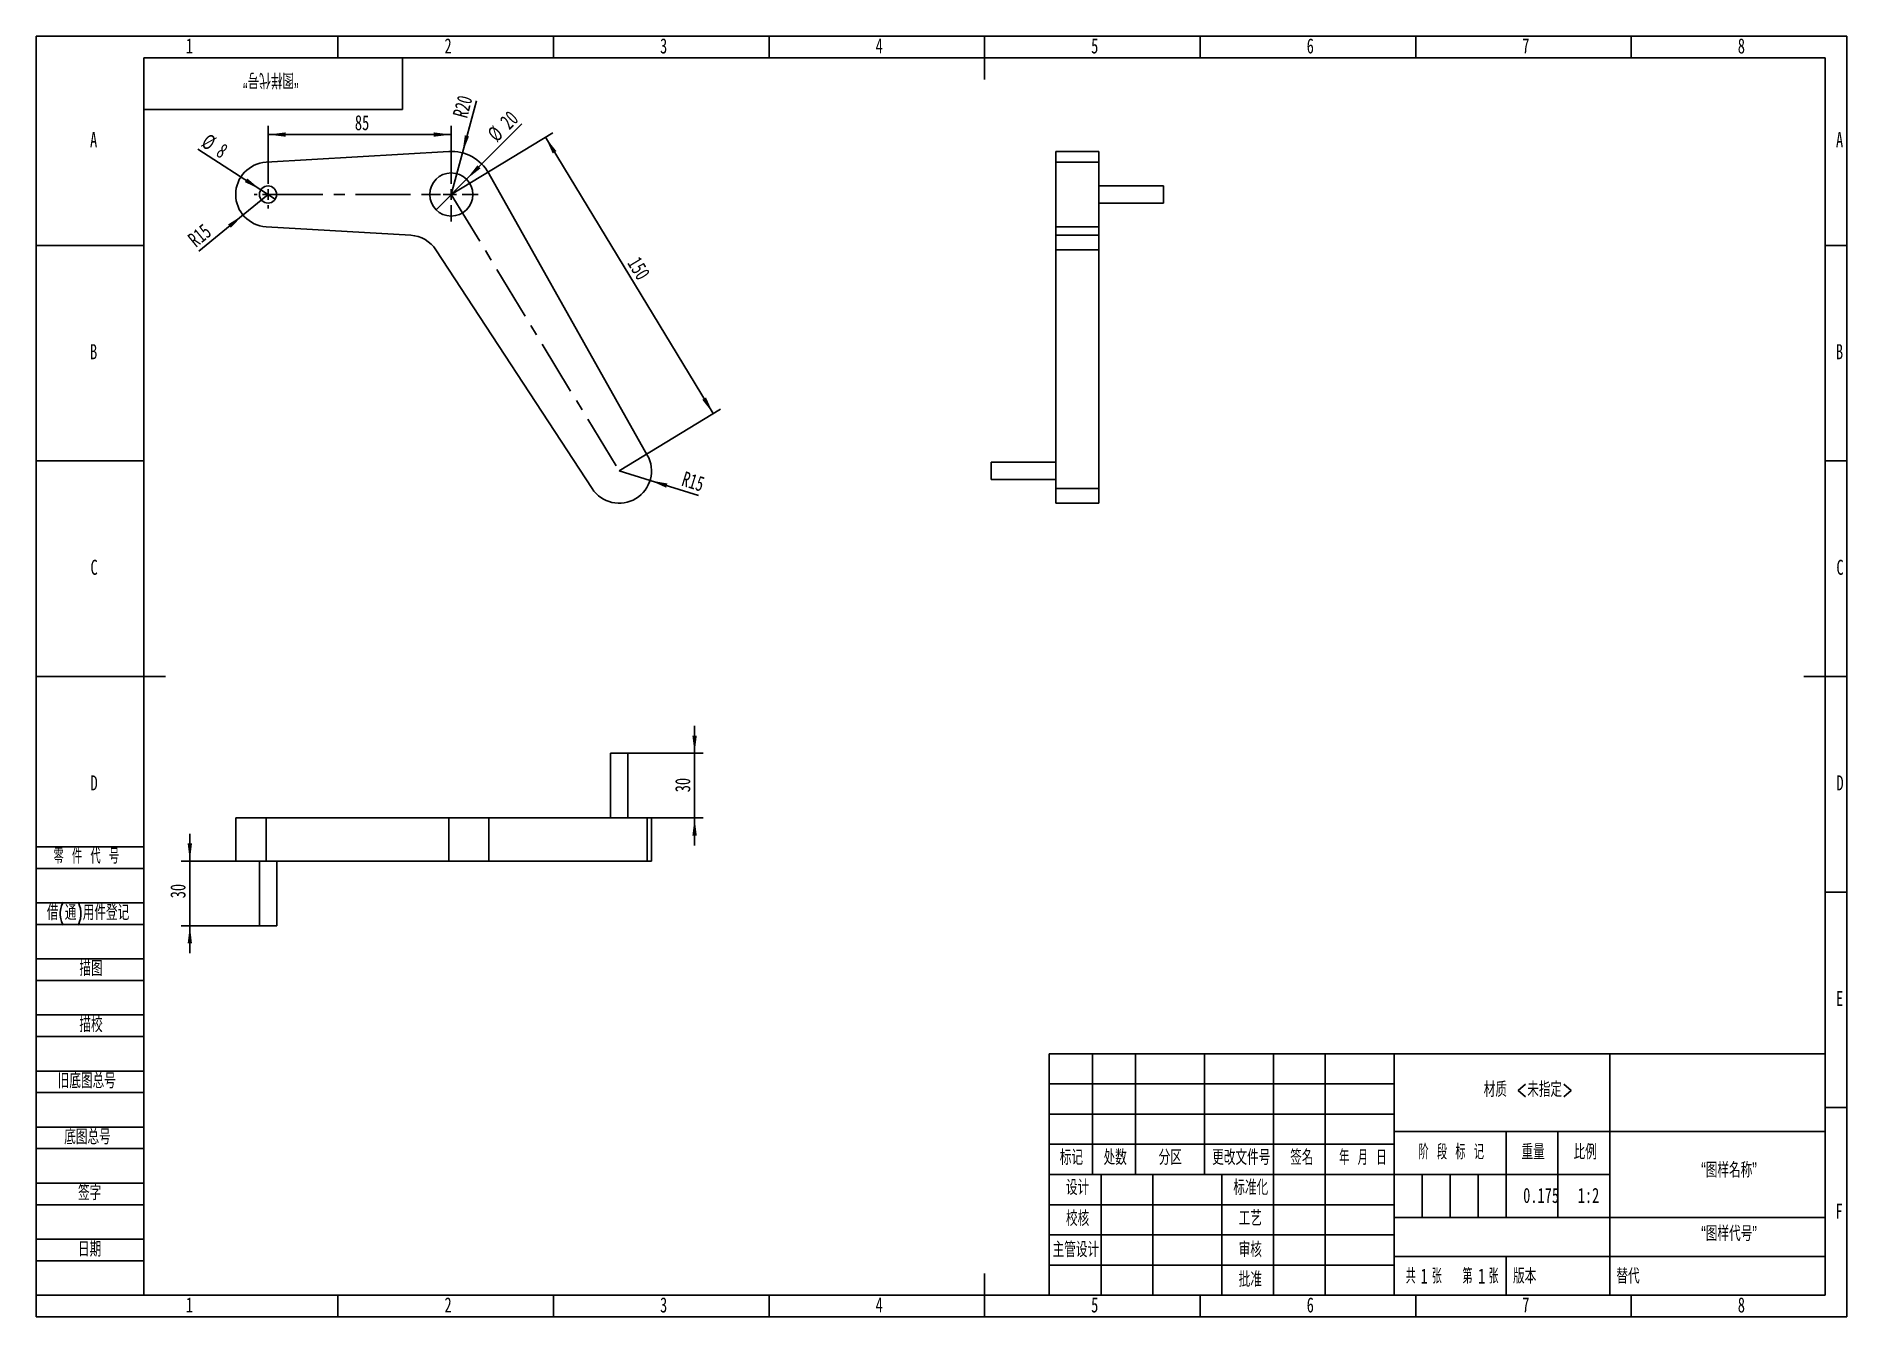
# Model space of a CAD drawing. Header units: millimetres. Extents: x 0 to 420, y 0 to 297.
import ezdxf

# ---------------------------------------------------------------- set-up
doc = ezdxf.new("R2010")
doc.units = ezdxf.units.MM
doc.linetypes.add('CENTERX2', pattern=[20.32, 12.7, -2.54, 2.54, -2.54])
for name, color, linetype in [('10', 7, 'Continuous'), ('5', 7, 'Continuous'), ('9', 7, 'Continuous'), ('SLD-0', 7, 'Continuous')]:
    doc.layers.add(name, color=color, linetype=linetype)
doc.styles.add('SLDTEXTSTYLE0', font='TXT', dxfattribs={"width": 0.7, "bigfont": 'bigfont'})
doc.styles.add('SLDTEXTSTYLE1', font='TXT', dxfattribs={"width": 0.62, "bigfont": 'bigfont'})
doc.styles.add('SLDTEXTSTYLE2', font='TXT', dxfattribs={"width": 0.614286, "bigfont": 'bigfont'})
doc.styles.add('SLDTEXTSTYLE3', font='TXT', dxfattribs={"width": 0.6, "bigfont": 'bigfont'})
doc.styles.add('SLDTEXTSTYLE4', font='TXT', dxfattribs={"width": 0.7})
doc.dimstyles.new('SLDDIMSTYLE0', dxfattribs={"dimtxt": 3.5, "dimasz": 4.08, "dimexe": 0, "dimexo": 0.0625, "dimgap": 0.875, "dimtad": 1, "dimlfac": 2, "dimrnd": 1e-09, "dimzin": 12, "dimdsep": 46, "dimtxsty": 'SLDTEXTSTYLE4', "dimsah": 1, "dimcen": 0.09, "dimadec": 0, "dimazin": 3, "dimtfac": 1, "dimtofl": 0, "dimtmove": 0, "dimatfit": 3, "dimfxl": 0, "dimfrac": 2, "dimtolj": 1, "dimtzin": 12, "dimarcsym": 0})
doc.dimstyles.new('SLDDIMSTYLE1', dxfattribs={"dimtxt": 3.5, "dimasz": 4.08, "dimexe": 0, "dimexo": 0.0625, "dimgap": 0.875, "dimtad": 1, "dimlfac": 2, "dimrnd": 1e-09, "dimzin": 12, "dimdsep": 46, "dimtxsty": 'SLDTEXTSTYLE4', "dimsah": 1, "dimcen": 0, "dimadec": 0, "dimazin": 3, "dimtfac": 1, "dimtofl": 0, "dimtmove": 0, "dimatfit": 3, "dimfxl": 0, "dimfrac": 2, "dimtolj": 1, "dimtzin": 12, "dimarcsym": 0})
doc.dimstyles.new('SLDDIMSTYLE2', dxfattribs={"dimtxt": 3.5, "dimasz": 4.08, "dimexe": 0, "dimexo": 0.0625, "dimgap": 0.875, "dimtad": 1, "dimlfac": 2, "dimrnd": 1e-09, "dimzin": 12, "dimdsep": 46, "dimtxsty": 'SLDTEXTSTYLE4', "dimblk1": 'NONE', "dimsah": 1, "dimcen": 0, "dimadec": 0, "dimazin": 3, "dimtfac": 1, "dimtmove": 0, "dimatfit": 3, "dimldrblk": 'NONE', "dimfxl": 0, "dimfrac": 2, "dimtolj": 1, "dimtzin": 12, "dimarcsym": 0})
doc.dimstyles.new('SLDDIMSTYLE3', dxfattribs={"dimtxt": 3.5, "dimasz": 4.08, "dimexe": 0, "dimexo": 0.0625, "dimgap": 0.875, "dimtad": 1, "dimlfac": 2, "dimrnd": 1e-09, "dimzin": 12, "dimdsep": 46, "dimtxsty": 'SLDTEXTSTYLE4', "dimsah": 1, "dimcen": 0.09, "dimadec": 0, "dimazin": 3, "dimtfac": 1, "dimtmove": 0, "dimatfit": 0, "dimfxl": 0, "dimfrac": 2, "dimtolj": 1, "dimtzin": 12, "dimarcsym": 0})

# ---------------------------------------------------------------- blocks, each defined once
blk = doc.blocks.new('_D')
at = {"layer": '10'}
for p, q in [((53.78, 263.54), (53.78, 276.19)), ((53.78, 274.19), (96.28, 274.19)), ((96.28, 266.54), (96.28, 276.19))]:
    blk.add_line(p, q, dxfattribs=at)
for points in [[(53.78, 274.19), (57.86, 273.68), (57.86, 274.7)], [(96.28, 274.19), (92.2, 274.7), (92.2, 273.68)]]:
    blk.add_solid(points, dxfattribs=at)
at = {"layer": '10', "insert": (73.92, 278.7), "char_height": 3.5, "attachment_point": 1, "style": 'SLDTEXTSTYLE4'}
blk.add_mtext('85', dxfattribs=at)
blk = doc.blocks.new('_D_1')
at = {"layer": '10'}
for q in [(53.78, 260.29), (37.69, 247.11)]:
    blk.add_line((47.98, 255.54), q, dxfattribs=at)
blk.add_solid([(47.98, 255.54), (44.5, 253.34), (45.14, 252.56)], dxfattribs=at)
at = {"layer": '10', "insert": (34.84, 250.59), "char_height": 3.5, "attachment_point": 1, "rotation": 39.3291, "style": 'SLDTEXTSTYLE4'}
blk.add_mtext('R15', dxfattribs=at)
blk = doc.blocks.new('_D_2')
at = {"layer": '10'}
for q in [(37.49, 270.83), (55.46, 259.2)]:
    blk.add_line((52.1, 261.38), q, dxfattribs=at)
blk.add_solid([(52.1, 261.38), (48.95, 264.02), (48.4, 263.17)], dxfattribs=at)
at = {"layer": '10', "char_height": 3.5, "attachment_point": 1, "rotation": 327.0952, "style": 'SLDTEXTSTYLE4'}
for s, insert in [('%%c', (39.94, 274.61)), ('8', (43.39, 272.36))]:
    blk.add_mtext(s, dxfattribs=dict(at, insert=insert))
blk = doc.blocks.new('_None')
blk = doc.blocks.new('_D_3')
at = {"layer": '10'}
for q in [(112.64, 276.65), (92.74, 256.75)]:
    blk.add_line((99.81, 263.82), q, dxfattribs=at)
blk.add_solid([(99.81, 263.82), (103.06, 266.35), (102.34, 267.07)], dxfattribs=at)
at = {"layer": '10', "char_height": 3.5, "attachment_point": 1, "rotation": 45, "style": 'SLDTEXTSTYLE4'}
for s, insert in [('20', (107.28, 277.65)), ('%%c', (104.36, 274.75))]:
    blk.add_mtext(s, dxfattribs=dict(at, insert=insert))
blk = doc.blocks.new('_D_4')
at = {"layer": '10'}
for q in [(102.1, 282), (96.28, 260.29)]:
    blk.add_line((98.87, 269.95), q, dxfattribs=at)
blk.add_solid([(98.87, 269.95), (100.41, 273.76), (99.43, 274.02)], dxfattribs=at)
at = {"layer": '10', "insert": (96.56, 278.72), "char_height": 3.5, "attachment_point": 1, "rotation": 75, "style": 'SLDTEXTSTYLE4'}
blk.add_mtext('R20', dxfattribs=at)
blk = doc.blocks.new('_D_5')
at = {"layer": '10'}
for q in [(135.22, 196.19), (153.6, 190.51)]:
    blk.add_line((142.39, 193.98), q, dxfattribs=at)
blk.add_solid([(142.39, 193.98), (146.13, 192.29), (146.43, 193.26)], dxfattribs=at)
at = {"layer": '10', "insert": (150.53, 196.16), "char_height": 3.5, "attachment_point": 1, "rotation": 342.8241, "style": 'SLDTEXTSTYLE4'}
blk.add_mtext('R15', dxfattribs=at)
blk = doc.blocks.new('_D_6')
at = {"layer": '10'}
for p, q in [((96.28, 260.29), (119.83, 274.6)), ((118.12, 273.56), (157.06, 209.46)), ((135.22, 196.19), (158.77, 210.5))]:
    blk.add_line(p, q, dxfattribs=at)
for points in [[(118.12, 273.56), (119.81, 269.81), (120.68, 270.34)], [(157.06, 209.46), (155.38, 213.21), (154.51, 212.68)]]:
    blk.add_solid(points, dxfattribs=at)
at = {"layer": '10', "insert": (140.01, 246.22), "char_height": 3.5, "attachment_point": 1, "rotation": 301.28, "style": 'SLDTEXTSTYLE4'}
blk.add_mtext('150', dxfattribs=at)
blk = doc.blocks.new('SW_CENTERMARKSYMBOL_0')
at = {"layer": '10', "color": 0}
for p, q in [((0, 2.5), (0, 6.25)), ((-2.5, 0), (-6.25, 0)), ((0, 0), (-1.25, 0)), ((0, 0), (0, 1.25)), ((0, 0), (0, -1.25)), ((0, 0), (1.25, 0)), ((2.5, 0), (6.25, 0)), ((0, -2.5), (0, -6.25))]:
    blk.add_line(p, q, dxfattribs=at)
blk = doc.blocks.new('SW_CENTERMARKSYMBOL_1')
at = {"layer": '10', "color": 0}
for p, q in [((-2.5, 0), (-3.25, 0)), ((0, 0), (-1.25, 0)), ((0, 2.5), (0, 3.25)), ((0, 0), (0, 1.25)), ((0, 0), (0, -1.25)), ((0, 0), (1.25, 0)), ((2.5, 0), (3.25, 0)), ((0, -2.5), (0, -3.25))]:
    blk.add_line(p, q, dxfattribs=at)
blk = doc.blocks.new('_D_7')
at = {"layer": '10'}
for p, q in [((35.64, 105.69), (35.64, 112.04)), ((51.78, 105.69), (33.64, 105.69)), ((35.64, 105.69), (35.64, 90.69)), ((51.78, 90.69), (33.64, 90.69)), ((35.64, 90.69), (35.64, 84.34))]:
    blk.add_line(p, q, dxfattribs=at)
for points in [[(35.64, 105.69), (36.14, 109.77), (35.13, 109.77)], [(35.64, 90.69), (35.13, 86.61), (36.14, 86.61)]]:
    blk.add_solid(points, dxfattribs=at)
at = {"layer": '10', "insert": (31.12, 97.06), "char_height": 3.5, "attachment_point": 1, "rotation": 90, "style": 'SLDTEXTSTYLE4'}
blk.add_mtext('30', dxfattribs=at)
blk = doc.blocks.new('_D_8')
at = {"layer": '10'}
for p, q in [((152.72, 130.69), (152.72, 137.04)), ((137.22, 130.69), (154.72, 130.69)), ((152.72, 115.69), (152.72, 130.69)), ((137.22, 115.69), (154.72, 115.69)), ((152.72, 115.69), (152.72, 109.34))]:
    blk.add_line(p, q, dxfattribs=at)
for points in [[(152.72, 130.69), (153.23, 134.77), (152.21, 134.77)], [(152.72, 115.69), (152.21, 111.61), (153.23, 111.61)]]:
    blk.add_solid(points, dxfattribs=at)
at = {"layer": '10', "insert": (148.21, 121.65), "char_height": 3.5, "attachment_point": 1, "rotation": 90, "style": 'SLDTEXTSTYLE4'}
blk.add_mtext('30', dxfattribs=at)

msp = doc.modelspace()

# ---------------------------------------------------------------- linework, layer by layer
at = {"color": 7, "linetype": 'Continuous'}
for p, q in [((95.691, 270.2717), (53.338, 267.776)), ((104.9939, 265.1934), (141.7568, 199.8693)), ((53.338, 252.802), (86.8975, 250.8245)), ((128.9443, 192.0853), (92.7327, 247.4431))]:
    msp.add_line(p, q, dxfattribs=at)
at = {"color": 7, "linetype": 'Continuous', "lineweight": 25}
for p, q in [((95.691, 270.2717), (53.338, 267.776)), ((246.5, 270.289), (236.5, 270.289)), ((236.5, 270.289), (236.5, 270.2717)), ((246.5, 270.2717), (236.5, 270.2717)), ((236.5, 270.2717), (236.5, 267.776)), ((246.5, 270.289), (246.5, 270.2717)), ((246.5, 270.2717), (246.5, 267.776)), ((141.7568, 199.8693), (104.9939, 265.1934)), ((246.5, 267.776), (236.5, 267.776)), ((236.5, 267.776), (236.5, 252.802)), ((246.5, 267.776), (246.5, 252.802)), ((261.5, 262.289), (246.5, 262.289)), ((261.5, 262.289), (261.5, 258.289)), ((246.5, 258.289), (261.5, 258.289)), ((53.338, 252.802), (86.8975, 250.8245)), ((246.5, 252.802), (236.5, 252.802)), ((236.5, 252.802), (236.5, 250.8245)), ((246.5, 252.802), (246.5, 250.8245)), ((246.5, 250.8245), (236.5, 250.8245)), ((236.5, 250.8245), (236.5, 247.4431)), ((246.5, 250.8245), (246.5, 247.4431)), ((92.7327, 247.4431), (128.9443, 192.0853)), ((246.5, 247.4431), (236.5, 247.4431)), ((236.5, 247.4431), (236.5, 192.0853)), ((246.5, 247.4431), (246.5, 192.0853)), ((236.5, 198.191), (221.5, 198.191)), ((221.5, 196.191), (221.5, 198.191)), ((221.5, 194.191), (221.5, 196.191)), ((221.5, 194.191), (236.5, 194.191)), ((246.5, 192.0853), (236.5, 192.0853)), ((236.5, 192.0853), (236.5, 188.691)), ((246.5, 192.0853), (246.5, 188.691)), ((236.5, 188.691), (246.5, 188.691)), ((133.2208, 130.69), (133.2208, 115.69)), ((133.2208, 130.69), (137.2208, 130.69)), ((137.2208, 115.69), (137.2208, 130.69)), ((46.2792, 115.69), (46.2792, 105.69)), ((53.338, 115.69), (46.2792, 115.69)), ((53.338, 105.69), (53.338, 115.69)), ((95.691, 115.69), (53.338, 115.69)), ((95.691, 105.69), (95.691, 115.69)), ((104.9939, 115.69), (95.691, 115.69)), ((104.9939, 105.69), (104.9939, 115.69)), ((141.7568, 115.69), (104.9939, 115.69)), ((141.7568, 105.69), (141.7568, 115.69)), ((142.7208, 115.69), (141.7568, 115.69)), ((142.7208, 105.69), (142.7208, 115.69)), ((53.338, 105.69), (46.2792, 105.69)), ((51.7792, 105.69), (51.7792, 90.69)), ((95.691, 105.69), (53.338, 105.69)), ((55.7792, 90.69), (55.7792, 105.69)), ((104.9939, 105.69), (95.691, 105.69)), ((141.7568, 105.69), (104.9939, 105.69)), ((142.7208, 105.69), (141.7568, 105.69)), ((55.7792, 90.69), (51.7792, 90.69))]:
    msp.add_line(p, q, dxfattribs=at)
at = {"color": 7, "linetype": 'CENTERX2'}
for p, q in [((53.7792, 260.289), (96.2792, 260.289)), ((96.2792, 260.289), (135.2208, 196.191))]:
    msp.add_line(p, q, dxfattribs=at)
at = {"color": 7, "linetype": 'Continuous', "lineweight": 25}
for centre, radius in [((96.2792, 260.289), 5), ((53.7792, 260.289), 2)]:
    msp.add_circle(centre, radius, dxfattribs=at)
at = {"color": 7, "linetype": 'Continuous'}
for centre, radius, start, end in [((96.2792, 260.289), 10, 29.369787, 93.372287), ((53.7792, 260.289), 7.5, 93.372287, 266.627713), ((86.4563, 243.3375), 7.5, 33.190213, 86.627713), ((135.2208, 196.191), 7.5, 213.190213, 29.369787)]:
    msp.add_arc(centre, radius, start, end, dxfattribs=at)
at = {"color": 7, "linetype": 'Continuous', "lineweight": 25}
for centre, radius, start, end in [((96.2792, 260.289), 10, 29.369787, 93.372287), ((53.7792, 260.289), 7.5, 93.372287, 266.627713), ((86.4563, 243.3375), 7.5, 33.190213, 86.627713), ((135.2208, 196.191), 7.5, 213.190213, 29.369787)]:
    msp.add_arc(centre, radius, start, end, dxfattribs=at)
at = {"layer": '10', "color": 7}
for p, q in [((0, 109), (25, 109)), ((0, 104), (25, 104)), ((0, 96), (25, 96)), ((0, 91), (25, 91)), ((0, 83), (25, 83)), ((0, 78), (25, 78)), ((0, 70), (25, 70)), ((0, 65), (25, 65)), ((0, 57), (25, 57)), ((0, 52), (25, 52)), ((235, 54), (315, 54)), ((235, 47), (315, 47)), ((0, 44), (25, 44)), ((0, 39), (25, 39)), ((0, 31), (25, 31)), ((0, 26), (25, 26)), ((0, 18), (25, 18)), ((0, 13), (25, 13))]:
    msp.add_line(p, q, dxfattribs=at)
at = {"layer": '10', "color": 7, "lineweight": 25}
for p, q in [((245, 61), (245, 33)), ((255, 61), (255, 33)), ((271, 61), (271, 33)), ((287, 61), (287, 5)), ((299, 61), (299, 5)), ((315, 61), (315, 5)), ((365, 61), (365, 33)), ((315, 43), (415, 43)), ((340.9862, 43), (340.9862, 23)), ((353, 43), (353, 23)), ((235, 40), (315, 40)), ((235, 33), (365, 33)), ((247, 33), (247, 5)), ((259, 33), (259, 5)), ((275, 33), (275, 5)), ((365, 33), (365, 5)), ((235, 26), (315, 26)), ((315, 23), (415, 23)), ((235, 19), (315, 19)), ((315, 14), (415, 14)), ((235, 12), (315, 12))]:
    msp.add_line(p, q, dxfattribs=at)
at = {"layer": '5'}
for p, q in [((70, 297), (70, 292)), ((120, 297), (120, 292)), ((170, 297), (170, 292)), ((270, 297), (270, 292)), ((320, 297), (320, 292)), ((370, 297), (370, 292)), ((0, 248.5), (25, 248.5)), ((420, 248.5), (415, 248.5)), ((0, 198.5), (25, 198.5)), ((420, 198.5), (415, 198.5)), ((420, 98.5), (415, 98.5)), ((420, 48.5), (415, 48.5)), ((70, 0), (70, 5)), ((120, 0), (120, 5)), ((170, 0), (170, 5)), ((270, 0), (270, 5)), ((320, 0), (320, 5)), ((370, 0), (370, 5))]:
    msp.add_line(p, q, dxfattribs=at)
at = {"layer": '5', "lineweight": 25}
for p, q in [((220, 297), (220, 287)), ((0, 148.5), (30, 148.5)), ((420, 148.5), (410, 148.5)), ((220, 0), (220, 10))]:
    msp.add_line(p, q, dxfattribs=at)
at = {"layer": '5', "color": 7, "lineweight": 25}
for p, q in [((415, 292), (25, 292)), ((25, 292), (25, 5)), ((85, 280), (85, 292)), ((415, 5), (415, 292)), ((25, 280), (85, 280)), ((235, 61), (415, 61)), ((235, 61), (235, 5)), ((0, 5), (415, 5))]:
    msp.add_line(p, q, dxfattribs=at)
at = {"layer": '9', "color": 7}
for p, q in [((420, 297), (0, 297)), ((0, 297), (0, 0)), ((420, 148.5), (420, 297)), ((420, 0), (420, 148.5)), ((0, 0), (420, 0))]:
    msp.add_line(p, q, dxfattribs=at)
at = {"layer": 'SLD-0'}
for p, q in [((321.5, 33), (321.5, 23)), ((328, 33), (328, 23)), ((334.5, 33), (334.5, 23))]:
    msp.add_line(p, q, dxfattribs=at)
at = {"layer": 'SLD-0', "lineweight": 25}
msp.add_line((340.9862, 14), (340.9862, 5), dxfattribs=at)

# ---------------------------------------------------------------- block references
at = {"layer": '10'}
for name, p in [('SW_CENTERMARKSYMBOL_0', (96.2792, 260.289)), ('SW_CENTERMARKSYMBOL_1', (53.7792, 260.289))]:
    msp.add_blockref(name, p, dxfattribs=at)

# ---------------------------------------------------------------- texts
at = {"layer": '10', "char_height": 3.5}
for s, insert, attachment_point, style in [('1', (35.5444, 296.5046), 2, 'SLDTEXTSTYLE4'), ('2', (95.5444, 296.5046), 2, 'SLDTEXTSTYLE4'), ('3', (145.5444, 296.5046), 2, 'SLDTEXTSTYLE4'), ('4', (195.5444, 296.5046), 2, 'SLDTEXTSTYLE4'), ('5', (245.5444, 296.5046), 2, 'SLDTEXTSTYLE4'), ('6', (295.5469, 296.5046), 2, 'SLDTEXTSTYLE4'), ('7', (345.5469, 296.5046), 2, 'SLDTEXTSTYLE4'), ('8', (395.5469, 296.5046), 2, 'SLDTEXTSTYLE4'), ('A', (13.3203, 274.7546), 2, 'SLDTEXTSTYLE4'), ('A', (418.3203, 274.7546), 2, 'SLDTEXTSTYLE4'), ('B', (13.3203, 225.5758), 2, 'SLDTEXTSTYLE4'), ('B', (418.3203, 225.5758), 2, 'SLDTEXTSTYLE4'), ('C', (13.4273, 175.5758), 2, 'SLDTEXTSTYLE4'), ('C', (418.4273, 175.5758), 2, 'SLDTEXTSTYLE4'), ('D', (13.4297, 125.5758), 2, 'SLDTEXTSTYLE4'), ('D', (418.4297, 125.5758), 2, 'SLDTEXTSTYLE4'), ('E', (418.3179, 75.5758), 2, 'SLDTEXTSTYLE4'), ('材质 <未指定>', (346.1279, 54.4812), 2, 'SLDTEXTSTYLE0'), ('“图样名称”', (392.6876, 35.7909), 2, 'SLDTEXTSTYLE0'), ('0.175', (349.0951, 29.9049), 2, 'SLDTEXTSTYLE4'), ('1:2', (360.0844, 29.9049), 2, 'SLDTEXTSTYLE4'), ('F', (418.2243, 26.2546), 2, 'SLDTEXTSTYLE4'), ('“图样代号”', (392.6901, 21.0497), 2, 'SLDTEXTSTYLE0'), ('1', (321.1423, 11.201), 1, 'SLDTEXTSTYLE4'), ('1', (334.4795, 11.201), 1, 'SLDTEXTSTYLE4'), ('1', (35.5444, 4.5046), 2, 'SLDTEXTSTYLE4'), ('2', (95.5444, 4.5046), 2, 'SLDTEXTSTYLE4'), ('3', (145.5444, 4.5046), 2, 'SLDTEXTSTYLE4'), ('4', (195.5444, 4.5046), 2, 'SLDTEXTSTYLE4'), ('5', (245.5444, 4.5046), 2, 'SLDTEXTSTYLE4'), ('6', (295.5469, 4.5046), 2, 'SLDTEXTSTYLE4'), ('7', (345.5469, 4.5046), 2, 'SLDTEXTSTYLE4'), ('8', (395.5469, 4.5046), 2, 'SLDTEXTSTYLE4')]:
    msp.add_mtext(s, dxfattribs=dict(at, insert=insert, attachment_point=attachment_point, style=style))
at = {"layer": '10', "color": 7, "char_height": 3.5}
for s, insert, attachment_point, style in [('零 件 代 号', (4.0231, 108.5948), 1, 'SLDTEXTSTYLE2'), ('借(通)用件登记', (2.4737, 95.4992), 1, 'SLDTEXTSTYLE0'), ('描图', (12.7188, 82.5525), 2, 'SLDTEXTSTYLE0'), ('描校', (12.7188, 69.5171), 2, 'SLDTEXTSTYLE0'), ('旧底图总号', (5, 56.4875), 1, 'SLDTEXTSTYLE0'), ('底图总号', (6.5, 43.4863), 1, 'SLDTEXTSTYLE0'), ('标记', (240.1348, 38.7166), 2, 'SLDTEXTSTYLE0'), ('处数', (250.2984, 38.7166), 2, 'SLDTEXTSTYLE0'), ('分区', (263.0749, 38.7166), 2, 'SLDTEXTSTYLE0'), ('更改文件号', (279.5389, 38.7166), 2, 'SLDTEXTSTYLE0'), ('签名', (293.5788, 38.7166), 2, 'SLDTEXTSTYLE0'), ('年 月 日', (307.7424, 38.7166), 2, 'SLDTEXTSTYLE1'), ('阶 段 标 记', (328.2401, 39.9941), 2, 'SLDTEXTSTYLE2'), ('重量', (347.243, 39.9941), 2, 'SLDTEXTSTYLE0'), ('比例', (359.326, 39.9941), 2, 'SLDTEXTSTYLE0'), ('签字', (12.4005, 30.5369), 2, 'SLDTEXTSTYLE0'), ('设计', (241.5672, 31.7343), 2, 'SLDTEXTSTYLE0'), ('标准化', (281.7387, 31.7343), 2, 'SLDTEXTSTYLE0'), ('校核', (241.5672, 24.5561), 2, 'SLDTEXTSTYLE0'), ('工艺', (281.6294, 24.5985), 2, 'SLDTEXTSTYLE0'), ('日期', (12.4005, 17.4368), 2, 'SLDTEXTSTYLE0'), ('主管设计', (241.1667, 17.3301), 2, 'SLDTEXTSTYLE0'), ('审核', (281.6294, 17.3301), 2, 'SLDTEXTSTYLE0'), ('批准', (281.6294, 10.4411), 2, 'SLDTEXTSTYLE0'), ('共  张', (321.8709, 11.201), 2, 'SLDTEXTSTYLE3'), ('第  张', (335.0402, 11.201), 2, 'SLDTEXTSTYLE3'), ('版本', (345.2787, 11.201), 2, 'SLDTEXTSTYLE0')]:
    msp.add_mtext(s, dxfattribs=dict(at, insert=insert, attachment_point=attachment_point, style=style))
at = {"layer": 'SLD-0', "insert": (54.4239, 285.0233), "char_height": 3.5, "attachment_point": 2, "rotation": 180, "style": 'SLDTEXTSTYLE0'}
msp.add_mtext('“图样代号”', dxfattribs=at)
at = {"layer": 'SLD-0', "insert": (366.5609, 11.201), "char_height": 3.5, "attachment_point": 1, "style": 'SLDTEXTSTYLE0'}
msp.add_mtext('替代', dxfattribs=at)

# ---------------------------------------------------------------- dimensions: what is measured, and where the dimension line sits
at = {"layer": '10'}
for center, mpoint, picture, middle in [((96.2792, 260.289), (98.8674, 269.9483), '_D_4', (101.5315, 279.8909)), ((53.7792, 260.289), (47.9778, 255.5357), '_D_1', (39.3763, 248.4882)), ((135.2208, 196.191), (142.3863, 193.9762), '_D_5', (151.5311, 191.1496))]:
    dim = msp.add_radius_dim(center=center, mpoint=mpoint, dimstyle='SLDDIMSTYLE1', dxfattribs=at)
    dim.commit()
    dim.dimension.update_dxf_attribs({"geometry": picture, "text_midpoint": middle, "dimtype": 164})
for p1, p2, picture, middle in [((92.7437, 256.7535), (99.8148, 263.8245), '_D_3', (110.1788, 274.1886)), ((55.4584, 259.2025), (52.1001, 261.3755), '_D_2', (39.747, 269.3685))]:
    dim = msp.add_diameter_dim_2p(p1=p1, p2=p2, dimstyle='SLDDIMSTYLE2', dxfattribs=at)
    dim.commit()
    dim.dimension.update_dxf_attribs({"geometry": picture, "text_midpoint": middle, "dimtype": 163})
dim = msp.add_linear_dim(base=(96.2792, 274.1886), p1=(53.7792, 263.539), p2=(96.2792, 266.539), dimstyle='SLDDIMSTYLE0', dxfattribs=at)
dim.commit()
dim.dimension.update_dxf_attribs({"geometry": '_D', "text_midpoint": (75.4512, 274.1886), "dimtype": 160})
for base, p1, p2, angle, dimstyle, picture, middle in [((157.0645, 209.4618), (96.2792, 260.289), (135.2208, 196.191), 301.28, 'SLDDIMSTYLE0', '_D_6', (137.3504, 241.9113)), ((152.7208, 130.69), (137.2208, 115.69), (137.2208, 130.69), 90, 'SLDDIMSTYLE3', '_D_8', (152.7208, 123.19)), ((35.636, 90.69), (51.7792, 105.69), (51.7792, 90.69), 90, 'SLDDIMSTYLE3', '_D_7', (35.636, 98.5942))]:
    dim = msp.add_linear_dim(base=base, p1=p1, p2=p2, angle=angle, dimstyle=dimstyle, dxfattribs=at)
    dim.commit()
    dim.dimension.update_dxf_attribs({"geometry": picture, "text_midpoint": middle, "dimtype": 160})

doc.saveas('drawing.dxf')
